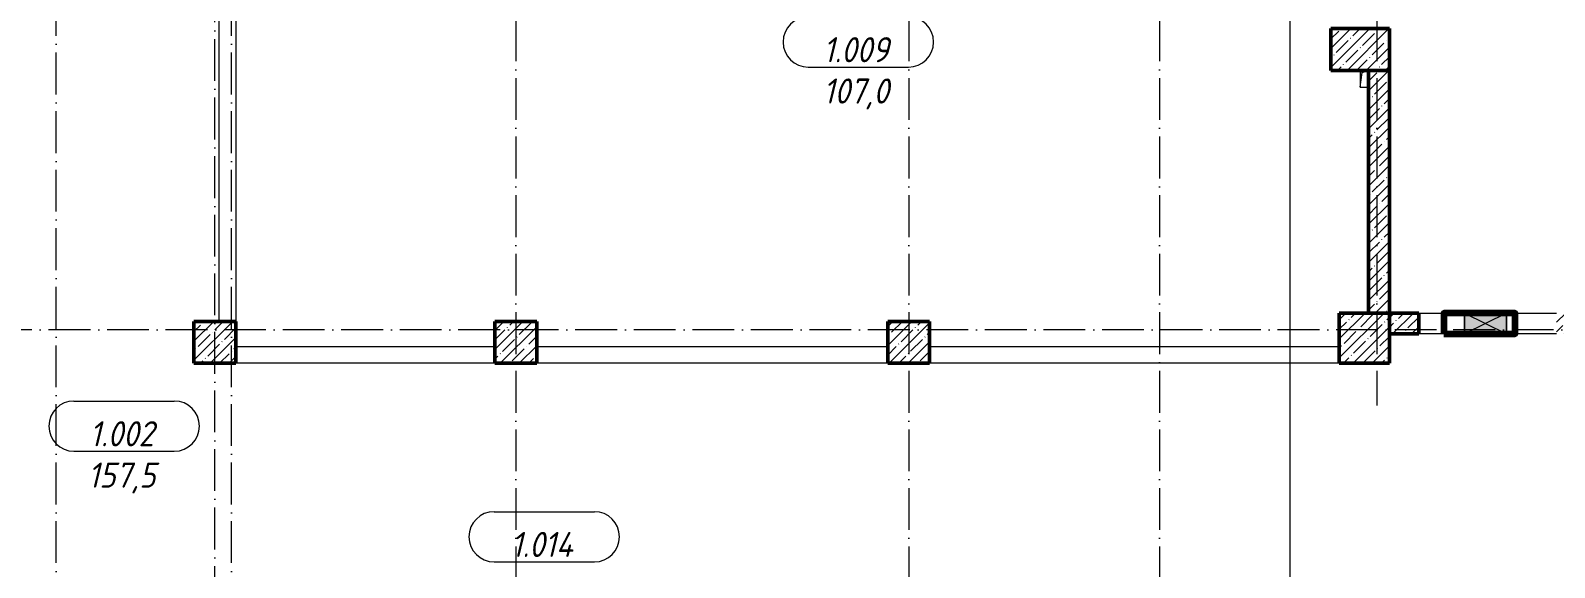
# Model space of a CAD drawing. Header units: millimetres. Extents: x -356862 to 418287, y 0 to 839748.
# Drawn here: x -169071 to -150840, y 523755 to 530174 of the extents above; entities that cross this region are included whole.
import ezdxf

# ---------------------------------------------------------------- set-up
doc = ezdxf.new("R2010")
doc.units = ezdxf.units.MM
doc.linetypes.add('50_200_ШТРИХ_1Т_ш5_п1_п1_', pattern=[700, 500, -100, 0, -100])
for name, color, linetype, lineweight in [('9.7) Заделка 956 шт', 6, 'Continuous', 158), ('A-DETL-GENF-OTLN', 7, 'Continuous', 9), ('A-GENM-____-OTLN', 7, 'Continuous', 9), ('A-GLAZ-____-OTLN', 7, 'Continuous', 9), ('A-WALL-____-MCUT-2', 7, 'Continuous', 50), ('A-WALL-____-OTLN', 7, 'Continuous', 9), ('A-WALL-____-PATT-1', 7, 'Continuous', 9), ('I-WALL-____-OTLN', 7, 'Continuous', 9), ('S-COLS-____-MCUT', 7, 'Continuous', 50), ('S-COLS-____-OTLN', 7, 'Continuous', 9), ('S-GRID-____-OTLN-1', 7, '50_200_ШТРИХ_1Т_ш5_п1_п1_', 9)]:
    doc.layers.add(name, color=color, linetype=linetype, lineweight=lineweight)
for name, color, linetype, lineweight, true_color in [('A-AREA-IDEN-1', 7, 'Continuous', 9, 0x000000), ('A-GLAZ-____-OTLN-1', 7, 'Continuous', 9, 0xc0c0c0), ('G-____-____-SYMB-1', 9, 'Continuous', 9, 0x808080)]:
    doc.layers.add(name, color=color, linetype=linetype, lineweight=lineweight, true_color=true_color)
doc.styles.add('ISOCPEUR_I', font='isocpeui.ttf', dxfattribs={"width": 0.9, "height": 2.5})
pattern_1 = [(45, (-176515.07, 459015.94), (-114.04925, 114.04925), []), (45, (-176401.02, 459015.94), (-114.04925, 114.04925), [201.612, -40.322, 3.353, -36.97])]

# ---------------------------------------------------------------- blocks, each defined once
blk = doc.blocks.new('BSC_Колонна _Прямоугольная - 500х500-25976076-АР1_План отверстий 1 этажа в осях 1-64_Ю-ЯЯ')
at = {"layer": 'S-COLS-____-OTLN'}
h = blk.add_hatch(dxfattribs=at)
h.set_pattern_fill('FP_16', color=256, style=0, pattern_type=2)
h.set_pattern_definition([(45, (-9650, -67431.04), (-114.04925, 114.04925), []), (45, (-9535.95, -67431.04), (-114.04925, 114.04925), [201.613, -40.323, 3.353, -36.97])])
h.paths.add_polyline_path([(-250, -250), (250, -250), (250, 250), (-250, 250)], flags=0)
at = {"layer": 'S-COLS-____-MCUT'}
for p, q in [((250, 250), (-250, 250)), ((-250, 250), (-250, -250)), ((250, -250), (250, 250)), ((-250, -250), (250, -250))]:
    blk.add_line(p, q, dxfattribs=at)
blk = doc.blocks.new('BSC_Колонна _Прямоугольная - 500х500-V14-АР1_План отверстий 1 этажа в осях 1-64_Ю-ЯЯ')
at = {"layer": 'S-COLS-____-OTLN'}
h = blk.add_hatch(dxfattribs=at)
h.set_pattern_fill('FP_18', color=256, style=0, pattern_type=2)
h.set_pattern_definition([(45, (-13250, -67431.04), (-114.04925, 114.04925), []), (45, (-13135.95, -67431.04), (-114.04925, 114.04925), [201.613, -40.323, 3.353, -36.97])])
h.paths.add_polyline_path([(-250, -250), (250, -250), (250, 250), (-250, 250)], flags=0)
at = {"layer": 'S-COLS-____-MCUT'}
for p, q in [((250, 250), (-250, 250)), ((-250, 250), (-250, -250)), ((250, -250), (250, 250)), ((-250, -250), (250, -250))]:
    blk.add_line(p, q, dxfattribs=at)
blk = doc.blocks.new('BSC_Колонна _Прямоугольная - 500х700-V72-АР1_План отверстий 1 этажа в осях 1-64_Ю-ЯЯ')
at = {"layer": 'S-COLS-____-OTLN'}
h = blk.add_hatch(dxfattribs=at)
h.set_pattern_fill('FP_81', color=256, style=0, pattern_type=2)
h.set_pattern_definition([(315, (-70931.04, 23350), (114.04925, 114.04925), []), (315, (-70931.04, 23235.95), (114.04925, 114.04925), [201.613, -40.323, 3.353, -36.97])])
h.paths.add_polyline_path([(-250, -350), (250, -350), (250, 350), (-250, 350)], flags=0)
at = {"layer": 'S-COLS-____-MCUT'}
for p, q in [((250, 350), (-250, 350)), ((-250, 350), (-250, -350)), ((250, -350), (250, 350)), ((-250, -350), (250, -350))]:
    blk.add_line(p, q, dxfattribs=at)
blk = doc.blocks.new('BSC_Колонна _Прямоугольная - 500х500-V75-АР1_План отверстий 1 этажа в осях 1-64_Ю-ЯЯ')
at = {"layer": 'S-COLS-____-OTLN'}
h = blk.add_hatch(dxfattribs=at)
h.set_pattern_fill('FP_84', color=256, style=0, pattern_type=2)
h.set_pattern_definition([(45, (-17950, -67431.04), (-114.04925, 114.04925), []), (45, (-17835.95, -67431.04), (-114.04925, 114.04925), [201.613, -40.323, 3.353, -36.97])])
h.paths.add_polyline_path([(-250, -250), (250, -250), (250, 250), (-250, 250)], flags=0)
at = {"layer": 'S-COLS-____-MCUT'}
for p, q in [((250, 250), (-250, 250)), ((-250, 250), (-250, -250)), ((250, -250), (250, 250)), ((-250, -250), (250, -250))]:
    blk.add_line(p, q, dxfattribs=at)
blk = doc.blocks.new('BSC_Колонна _Прямоугольная - 600х600-V112-АР1_План отверстий 1 этажа в осях 1-64_Ю-ЯЯ')
at = {"layer": 'S-COLS-____-OTLN'}
h = blk.add_hatch(dxfattribs=at)
h.set_pattern_fill('FP_123', color=256, style=0, pattern_type=2)
h.set_pattern_definition([(45, (-23400, -67481.04), (-114.04925, 114.04925), []), (45, (-23285.95, -67481.04), (-114.04925, 114.04925), [201.613, -40.323, 3.353, -36.97])])
h.paths.add_polyline_path([(-300, -300), (300, -300), (300, 300), (-300, 300)], flags=0)
at = {"layer": 'S-COLS-____-MCUT'}
for p, q in [((300, 300), (-300, 300)), ((-300, 300), (-300, -300)), ((300, -300), (300, 300)), ((-300, -300), (300, -300))]:
    blk.add_line(p, q, dxfattribs=at)
blk = doc.blocks.new('AR_Отверстие прямоугольное _в плите_ - AR_Отверстие прямоугольное _в плите_-V222-АР1_План отверстий 1 этажа в осях 1-64_Ю-ЯЯ')
at = {"layer": 'A-GENM-____-OTLN'}
for p, q in [((-50, 100), (-50, -100)), ((-50, -100), (-25, 75)), ((-25, 75), (50, 100)), ((-50, -100), (50, -100))]:
    blk.add_line(p, q, dxfattribs=at)
blk = doc.blocks.new('AR_Отверстие прямоугольное _в стене__БезПР - AR_Отверстие прямоугольное _в стене__БезПР-30578449-АР1_План отверстий 1 этажа в осях 1-64_Ю-ЯЯ')
at = {"layer": 'A-GLAZ-____-OTLN-1'}
blk.add_hatch(color=256, dxfattribs=at).paths.add_polyline_path([(250, -125), (250, 125), (-250, 125), (-250, -125)], flags=0)
at = {"layer": 'A-DETL-GENF-OTLN'}
for p, q in [((-250, -125), (-250, 125)), ((-250, 125), (250, 125)), ((250, 125), (-250, -125)), ((-250, 125), (250, -125)), ((250, 125), (-250, 125)), ((-250, 125), (-250, -125)), ((250, 125), (250, -125)), ((250, -125), (250, 125)), ((250, -125), (-250, -125)), ((-250, -125), (250, -125))]:
    blk.add_line(p, q, dxfattribs=at)
at = {"layer": 'A-GLAZ-____-OTLN'}
blk.add_line((250, 125), (-250, 125), dxfattribs=at)
blk = doc.blocks.new('AAR_СКБ_Марка_помещения_1_5 ммп - Номер _ Площадь-27962135-АИ_План этажа_Стены_1')
at = {"layer": 'A-AREA-IDEN-1'}
for p, q in [((-2.987, 3), (3.013, 3)), ((-2.987, 0), (3.013, 0))]:
    blk.add_line(p, q, dxfattribs=at)
for centre, start, end in [((-2.987, 1.5), 90, 270), ((3.013, 1.5), 270, 90)]:
    blk.add_arc(centre, 1.5, start, end, dxfattribs=at)

msp = doc.modelspace()

# ---------------------------------------------------------------- hatches: boundary and pattern name
at = {"layer": 'A-WALL-____-PATT-1'}
h = msp.add_hatch(dxfattribs=at)
h.set_pattern_fill('FP_13', color=256, style=0, pattern_type=2)
h.set_pattern_definition(pattern_1)
h.paths.add_polyline_path([(-152815.0675, 526796.983), (-152815.0675, 529696.983), (-153065.0675, 529696.983), (-153065.0675, 526796.983)], flags=0)
h = msp.add_hatch(dxfattribs=at)
h.set_pattern_fill('FP_13', color=256, style=0, pattern_type=2)
h.set_pattern_definition(pattern_1)
h.paths.add_polyline_path([(-147865.0675, 526546.983), (-147865.0675, 526796.983), (-150815.0675, 526796.983), (-150815.0675, 526546.983), (-148250.4655, 526546.983)], flags=0)
h.paths.add_polyline_path([(-152815.0675, 526546.983), (-152465.0675, 526546.983), (-152465.0675, 526796.983), (-152815.0675, 526796.983)], flags=0)

# ---------------------------------------------------------------- linework, layer by layer
at = {"layer": '9.7) Заделка 956 шт'}
msp.add_lwpolyline([(-152162.1511, 526546.983), (-151312.1511, 526546.983), (-151312.1511, 526796.983), (-152162.1511, 526796.983)], close=True, dxfattribs=at)
at = {"layer": 'A-WALL-____-MCUT-2'}
for p, q in [((-153065.0675, 529696.983), (-153065.0675, 526796.983)), ((-152815.0675, 526796.983), (-152815.0675, 529696.983)), ((-152465.0675, 526796.983), (-152815.0675, 526796.983)), ((-152465.0675, 526546.983), (-152465.0675, 526796.983)), ((-152815.0675, 526546.983), (-152465.0675, 526546.983))]:
    msp.add_line(p, q, dxfattribs=at)
at = {"layer": 'A-WALL-____-OTLN'}
for p, q in [((-152465.0675, 526796.983), (-151915.0675, 526796.983)), ((-151415.0675, 526796.983), (-150815.0675, 526796.983)), ((-151915.0675, 526546.983), (-152465.0675, 526546.983)), ((-150815.0675, 526546.983), (-151415.0675, 526546.983))]:
    msp.add_line(p, q, dxfattribs=at)
at = {"layer": 'G-____-____-SYMB-1'}
msp.add_line((-154005.0675, 546212.593), (-154005.0675, 513937.4663), dxfattribs=at)
at = {"layer": 'I-WALL-____-OTLN'}
for p, q in [((-166815.0675, 526696.983), (-166815.0675, 533046.983)), ((-166615.0675, 533046.983), (-166615.0675, 526696.983)), ((-166615.0675, 526396.983), (-163515.0675, 526396.983)), ((-163015.0675, 526396.983), (-158815.0675, 526396.983)), ((-158315.0675, 526396.983), (-153415.0675, 526396.983)), ((-163515.0675, 526196.983), (-166615.0675, 526196.983)), ((-158815.0675, 526196.983), (-163015.0675, 526196.983)), ((-153415.0675, 526196.983), (-158315.0675, 526196.983))]:
    msp.add_line(p, q, dxfattribs=at)
at = {"layer": 'S-GRID-____-OTLN-1'}
for p, q in [((-168765.0675, 511907.5288), (-168765.0675, 549908.7924)), ((-166865.0675, 512069.3707), (-166865.0675, 549908.7924)), ((-163265.0675, 549908.7924), (-163265.0675, 511907.5288)), ((-158565.0675, 549908.7924), (-158565.0675, 511907.5288)), ((-155565.0675, 549908.7924), (-155565.0675, 511907.5288)), ((-152965.0675, 549908.7924), (-152965.0675, 525691.4247)), ((-166665.0675, 511907.5288), (-166665.0675, 549657.2561)), ((-72440.6609, 526596.983), (-181183.8377, 526596.983))]:
    msp.add_line(p, q, dxfattribs=at)

# ---------------------------------------------------------------- block references
at = {"layer": 'A-AREA-IDEN-1', "xscale": 199.9999999999999, "yscale": 199.9999999999999, "zscale": 199.9999999999999}
for p in [(-159170.6284, 529736.5818), (-167953.2093, 525145.4569), (-162927.7385, 523822.5504)]:
    msp.add_blockref('AAR_СКБ_Марка_помещения_1_5 ммп - Номер _ Площадь-27962135-АИ_План этажа_Стены_1', p, dxfattribs=at)
at = {"layer": 'A-GENM-____-OTLN'}
msp.add_blockref('AR_Отверстие прямоугольное _в плите_ - AR_Отверстие прямоугольное _в плите_-V222-АР1_План отверстий 1 этажа в осях 1-64_Ю-ЯЯ', (-153115.0675, 529596.983), dxfattribs=at)
at = {"layer": 'A-GLAZ-____-OTLN'}
msp.add_blockref('AR_Отверстие прямоугольное _в стене__БезПР - AR_Отверстие прямоугольное _в стене__БезПР-30578449-АР1_План отверстий 1 этажа в осях 1-64_Ю-ЯЯ', (-151665.0675, 526671.983), dxfattribs=at)
at = {"layer": 'S-COLS-____-OTLN', "rotation": 89.9999999999999}
msp.add_blockref('BSC_Колонна _Прямоугольная - 500х700-V72-АР1_План отверстий 1 этажа в осях 1-64_Ю-ЯЯ', (-153165.0675, 529946.983), dxfattribs=at)
at = {"layer": 'S-COLS-____-OTLN'}
for name, p in [('BSC_Колонна _Прямоугольная - 500х500-25976076-АР1_План отверстий 1 этажа в осях 1-64_Ю-ЯЯ', (-166865.0675, 526446.983)), ('BSC_Колонна _Прямоугольная - 500х500-V14-АР1_План отверстий 1 этажа в осях 1-64_Ю-ЯЯ', (-163265.0675, 526446.983)), ('BSC_Колонна _Прямоугольная - 500х500-V75-АР1_План отверстий 1 этажа в осях 1-64_Ю-ЯЯ', (-158565.0675, 526446.983)), ('BSC_Колонна _Прямоугольная - 600х600-V112-АР1_План отверстий 1 этажа в осях 1-64_Ю-ЯЯ', (-153115.0675, 526496.983))]:
    msp.add_blockref(name, p, dxfattribs=at)

# ---------------------------------------------------------------- texts
at = {"layer": 'A-AREA-IDEN-1', "char_height": 300, "attachment_point": 8, "line_spacing_factor": 1.139951, "style": 'ISOCPEUR_I'}
for s, insert, width in [('\\pxqc,t8.46667,16.93333,25.4,33.86667,42.33333,50.8,59.26667,67.73333,76.2,84.66667,93.13333,101.6,110.06667,118.53333,127,135.46667,143.93333,152.4,160.86667,169.33333,177.8,186.26667,194.73333,203.2,211.66667,220.13333,228.6,237.06667,245.53333,254,262.46667,270.93333;{1.009}', (-159196.0574, 529794.9116), 900), ('\\pxqc,t8.46667,16.93333,25.4,33.86667,42.33333,50.8,59.26667,67.73333,76.2,84.66667,93.13333,101.6,110.06667,118.53333,127,135.46667,143.93333,152.4,160.86667,169.33333,177.8,186.26667,194.73333,203.2,211.66667,220.13333,228.6,237.06667,245.53333,254,262.46667,270.93333;{107,0}', (-159196.0574, 529230.9637), 914), ('\\pxqc,t8.46667,16.93333,25.4,33.86667,42.33333,50.8,59.26667,67.73333,76.2,84.66667,93.13333,101.6,110.06667,118.53333,127,135.46667,143.93333,152.4,160.86667,169.33333,177.8,186.26667,194.73333,203.2,211.66667,220.13333,228.6,237.06667,245.53333,254,262.46667,270.93333;{1.002}', (-167978.6384, 525203.7867), 900), ('\\pxqc,t8.46667,16.93333,25.4,33.86667,42.33333,50.8,59.26667,67.73333,76.2,84.66667,93.13333,101.6,110.06667,118.53333,127,135.46667,143.93333,152.4,160.86667,169.33333,177.8,186.26667,194.73333,203.2,211.66667,220.13333,228.6,237.06667,245.53333,254,262.46667,270.93333;{157,5}', (-167978.6384, 524639.8387), 914), ('\\pxqc,t8.46667,16.93333,25.4,33.86667,42.33333,50.8,59.26667,67.73333,76.2,84.66667,93.13333,101.6,110.06667,118.53333,127,135.46667,143.93333,152.4,160.86667,169.33333,177.8,186.26667,194.73333,203.2,211.66667,220.13333,228.6,237.06667,245.53333,254,262.46667,270.93333;{1.014}', (-162952.1675, 523880.8802), 886)]:
    msp.add_mtext(s, dxfattribs=dict(at, insert=insert, width=width))

doc.saveas('drawing.dxf')
